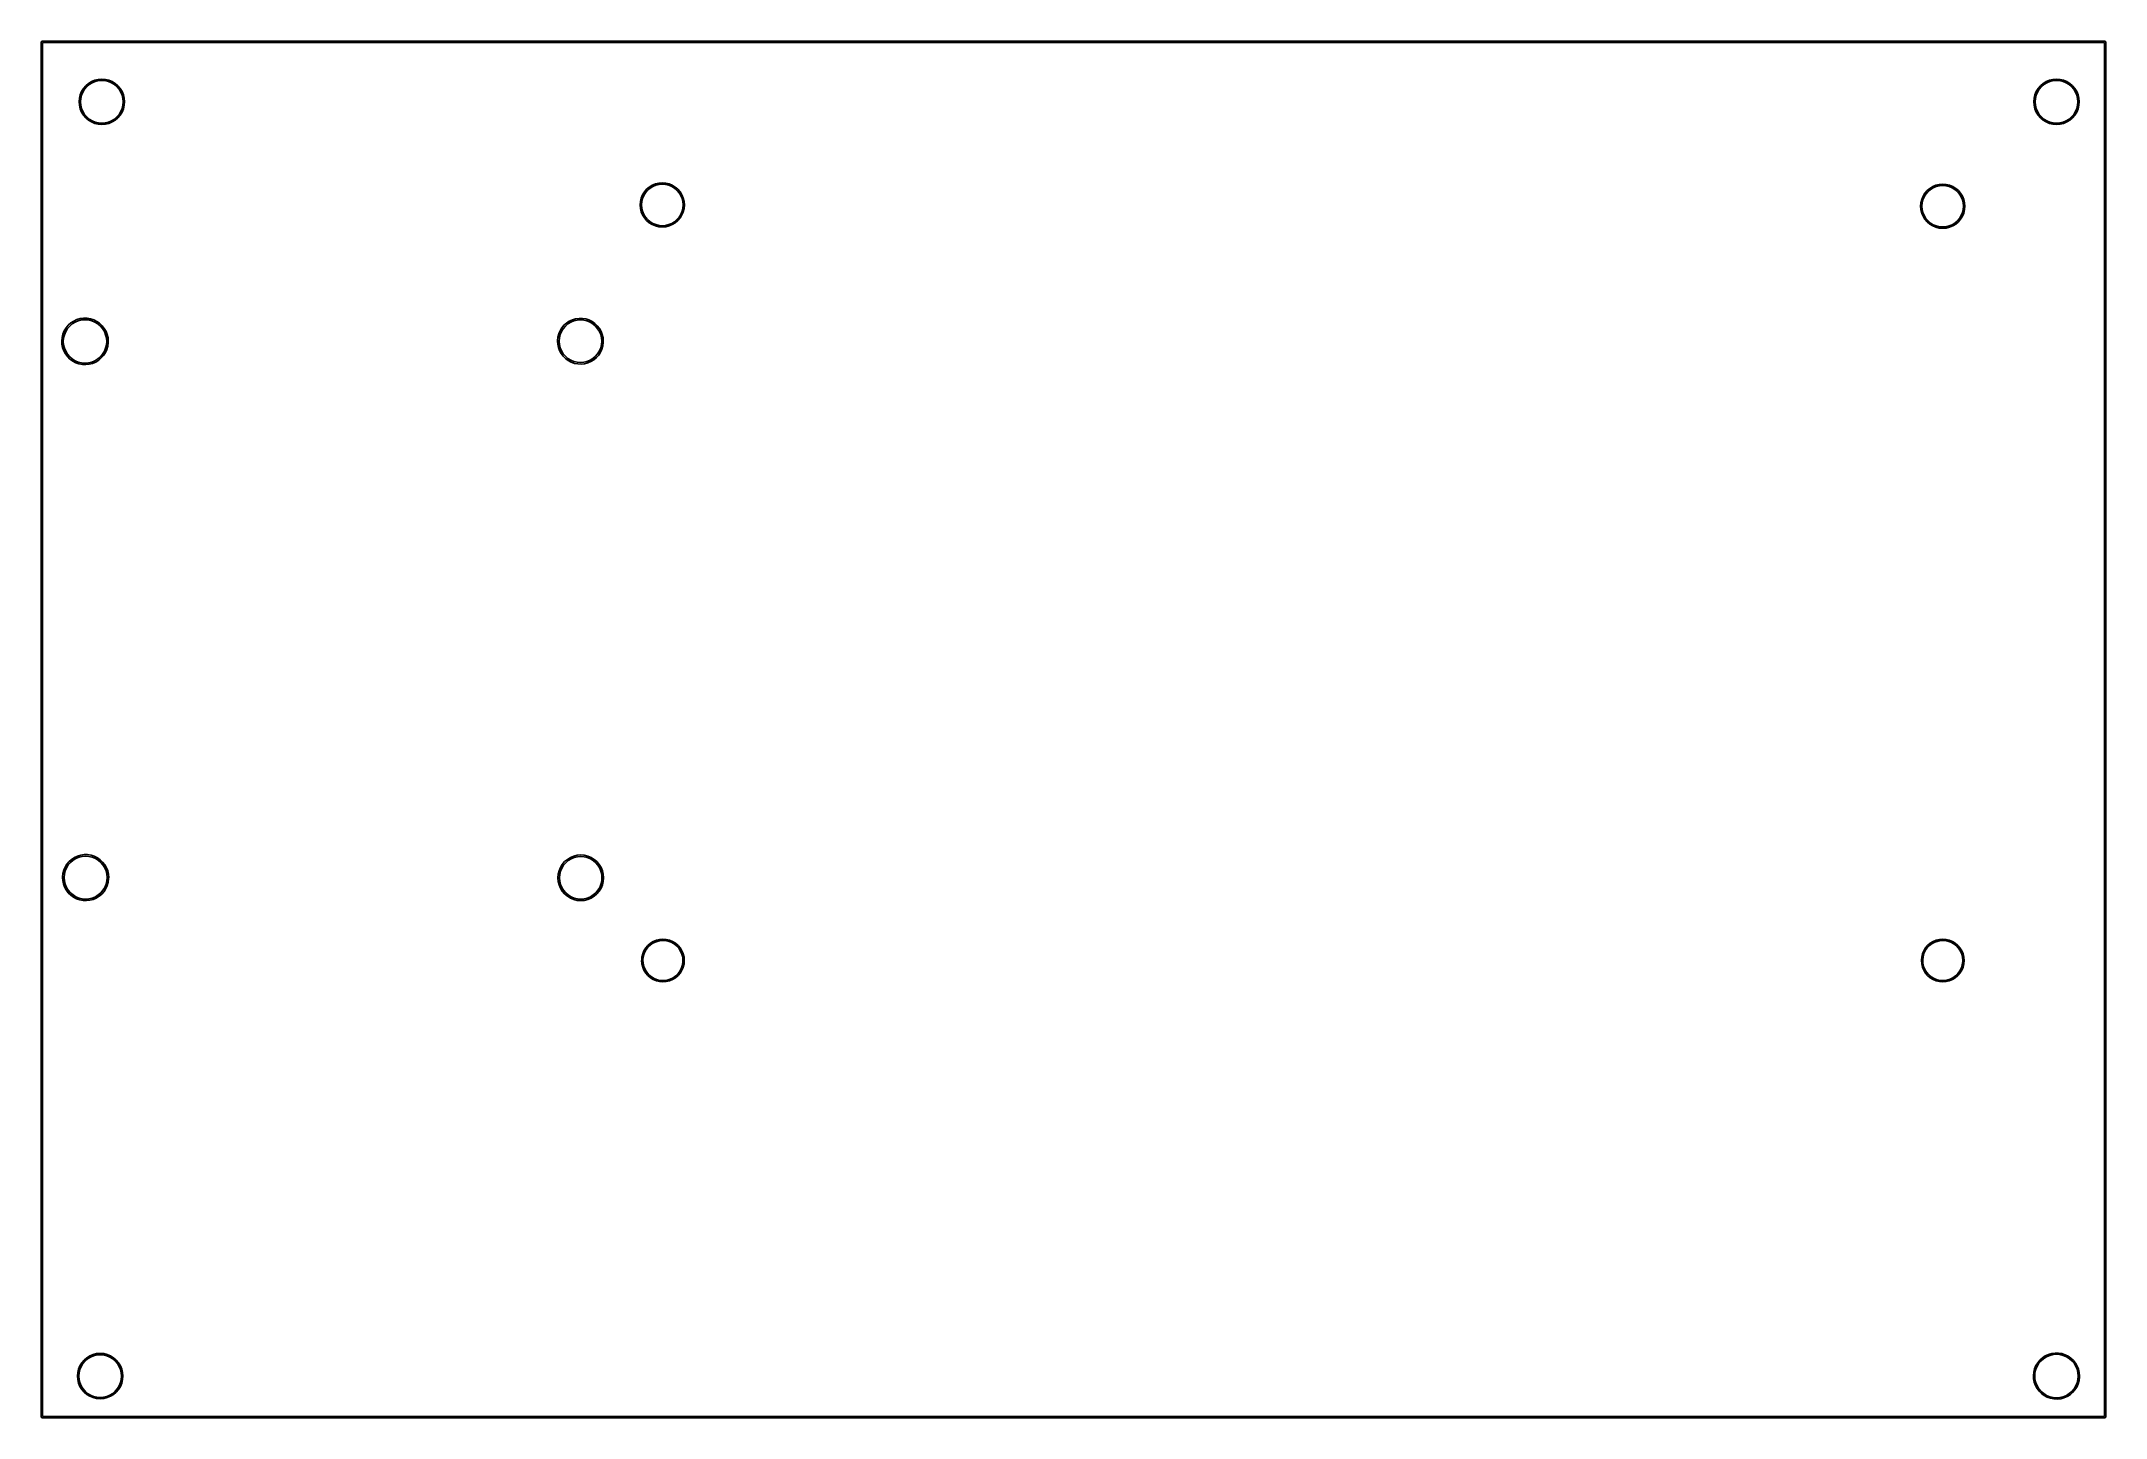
# Model space of a CAD drawing. Extents: x 71 to 221, y -163 to -63.
import ezdxf

# ---------------------------------------------------------------- set-up
doc = ezdxf.new("R2010")
doc.units = 0
doc.layers.add('BLACK', color=7, linetype='CONTINUOUS')

msp = doc.modelspace()

# ---------------------------------------------------------------- linework, layer by layer
at = {"layer": 'BLACK', "linetype": 'CONTINUOUS'}
for p, q in [((70.65, -63), (70.6646, -62.9646)), ((70.65, -163), (70.65, -63)), ((70.6646, -62.9646), (70.7, -62.95)), ((70.7, -62.95), (220.7, -62.95)), ((220.7, -62.95), (220.735, -62.9646)), ((220.735, -62.9646), (220.75, -63)), ((220.75, -63), (220.75, -163)), ((70.75, -63.05), (70.75, -162.95)), ((220.65, -63.05), (70.75, -63.05)), ((220.65, -162.95), (220.65, -63.05)), ((73.8833, -66.1833), (74.0802, -66.0151)), ((74.0802, -66.0151), (74.3009, -65.8798)), ((74.3441, -65.9647), (74.1361, -66.0921)), ((74.3009, -65.8798), (74.5401, -65.7808)), ((74.5695, -65.8713), (74.3441, -65.9647)), ((74.5401, -65.7808), (74.7919, -65.7203)), ((74.8068, -65.8143), (74.5695, -65.8713)), ((74.7919, -65.7203), (75.05, -65.7)), ((75.05, -65.7952), (74.8068, -65.8143)), ((75.05, -65.7), (75.3081, -65.7203)), ((75.2932, -65.8143), (75.05, -65.7952)), ((75.5305, -65.8713), (75.2932, -65.8143)), ((75.3081, -65.7203), (75.5599, -65.7808)), ((75.7559, -65.9647), (75.5305, -65.8713)), ((75.5599, -65.7808), (75.7991, -65.8798)), ((75.9639, -66.0921), (75.7559, -65.9647)), ((75.7991, -65.8798), (76.0198, -66.0151)), ((76.0198, -66.0151), (76.2167, -66.1833)), ((216.003, -66.1833), (216.2, -66.0151)), ((216.2, -66.0151), (216.421, -65.8798)), ((216.464, -65.9647), (216.256, -66.0921)), ((216.421, -65.8798), (216.66, -65.7808)), ((216.69, -65.8713), (216.464, -65.9647)), ((216.66, -65.7808), (216.912, -65.7203)), ((216.927, -65.8143), (216.69, -65.8713)), ((216.912, -65.7203), (217.17, -65.7)), ((217.17, -65.7952), (216.927, -65.8143)), ((217.17, -65.7), (217.428, -65.7203)), ((217.413, -65.8143), (217.17, -65.7952)), ((217.65, -65.8713), (217.413, -65.8143)), ((217.428, -65.7203), (217.68, -65.7808)), ((217.876, -65.9647), (217.65, -65.8713)), ((217.68, -65.7808), (217.919, -65.8798)), ((218.084, -66.0921), (217.876, -65.9647)), ((217.919, -65.8798), (218.14, -66.0151)), ((218.14, -66.0151), (218.337, -66.1833)), ((73.4, -67.35), (73.4203, -67.0919)), ((73.4203, -67.6081), (73.4, -67.35)), ((73.4203, -67.0919), (73.4808, -66.8401)), ((73.4808, -66.8401), (73.5798, -66.6009)), ((73.5143, -67.1068), (73.4952, -67.35)), ((73.4952, -67.35), (73.5143, -67.5932)), ((73.5713, -66.8695), (73.5143, -67.1068)), ((73.6647, -66.6441), (73.5713, -66.8695)), ((73.5798, -66.6009), (73.7151, -66.3802)), ((73.7921, -66.4361), (73.6647, -66.6441)), ((73.7151, -66.3802), (73.8833, -66.1833)), ((73.9506, -66.2506), (73.7921, -66.4361)), ((74.1361, -66.0921), (73.9506, -66.2506)), ((76.1494, -66.2506), (75.9639, -66.0921)), ((76.3079, -66.4361), (76.1494, -66.2506)), ((76.2167, -66.1833), (76.3849, -66.3802)), ((76.4353, -66.6441), (76.3079, -66.4361)), ((76.3849, -66.3802), (76.5202, -66.6009)), ((76.5287, -66.8695), (76.4353, -66.6441)), ((76.5202, -66.6009), (76.6192, -66.8401)), ((76.5857, -67.1068), (76.5287, -66.8695)), ((76.6048, -67.35), (76.5857, -67.1068)), ((76.5857, -67.5932), (76.6048, -67.35)), ((76.6192, -66.8401), (76.6797, -67.0919)), ((76.6797, -67.0919), (76.7, -67.35)), ((76.7, -67.35), (76.6797, -67.6081)), ((215.52, -67.35), (215.54, -67.0919)), ((215.54, -67.6081), (215.52, -67.35)), ((215.54, -67.0919), (215.601, -66.8401)), ((215.601, -66.8401), (215.7, -66.6009)), ((215.634, -67.1068), (215.615, -67.35)), ((215.615, -67.35), (215.634, -67.5932)), ((215.691, -66.8695), (215.634, -67.1068)), ((215.785, -66.6441), (215.691, -66.8695)), ((215.7, -66.6009), (215.835, -66.3802)), ((215.912, -66.4361), (215.785, -66.6441)), ((215.835, -66.3802), (216.003, -66.1833)), ((216.071, -66.2506), (215.912, -66.4361)), ((216.256, -66.0921), (216.071, -66.2506)), ((218.269, -66.2506), (218.084, -66.0921)), ((218.428, -66.4361), (218.269, -66.2506)), ((218.337, -66.1833), (218.505, -66.3802)), ((218.555, -66.6441), (218.428, -66.4361)), ((218.505, -66.3802), (218.64, -66.6009)), ((218.649, -66.8695), (218.555, -66.6441)), ((218.64, -66.6009), (218.739, -66.8401)), ((218.706, -67.1068), (218.649, -66.8695)), ((218.725, -67.35), (218.706, -67.1068)), ((218.706, -67.5932), (218.725, -67.35)), ((218.739, -66.8401), (218.8, -67.0919)), ((218.8, -67.0919), (218.82, -67.35)), ((218.82, -67.35), (218.8, -67.6081)), ((73.4808, -67.8599), (73.4203, -67.6081)), ((73.5798, -68.0991), (73.4808, -67.8599)), ((73.5143, -67.5932), (73.5713, -67.8305)), ((73.5713, -67.8305), (73.6647, -68.0559)), ((73.7151, -68.3198), (73.5798, -68.0991)), ((73.6647, -68.0559), (73.7921, -68.2639)), ((73.8833, -68.5167), (73.7151, -68.3198)), ((73.7921, -68.2639), (73.9506, -68.4494)), ((74.0802, -68.6849), (73.8833, -68.5167)), ((73.9506, -68.4494), (74.1361, -68.6079)), ((74.3009, -68.8202), (74.0802, -68.6849)), ((74.1361, -68.6079), (74.3441, -68.7353)), ((74.5401, -68.9192), (74.3009, -68.8202)), ((74.3441, -68.7353), (74.5695, -68.8287)), ((74.7919, -68.9797), (74.5401, -68.9192)), ((74.5695, -68.8287), (74.8068, -68.8857)), ((75.05, -69), (74.7919, -68.9797)), ((74.8068, -68.8857), (75.05, -68.9048)), ((75.05, -68.9048), (75.2932, -68.8857)), ((75.3081, -68.9797), (75.05, -69)), ((75.2932, -68.8857), (75.5305, -68.8287)), ((75.5599, -68.9192), (75.3081, -68.9797)), ((75.5305, -68.8287), (75.7559, -68.7353)), ((75.7991, -68.8202), (75.5599, -68.9192)), ((75.7559, -68.7353), (75.9639, -68.6079)), ((76.0198, -68.6849), (75.7991, -68.8202)), ((75.9639, -68.6079), (76.1494, -68.4494)), ((76.2167, -68.5167), (76.0198, -68.6849)), ((76.1494, -68.4494), (76.3079, -68.2639)), ((76.3849, -68.3198), (76.2167, -68.5167)), ((76.3079, -68.2639), (76.4353, -68.0559)), ((76.5202, -68.0991), (76.3849, -68.3198)), ((76.4353, -68.0559), (76.5287, -67.8305)), ((76.6192, -67.8599), (76.5202, -68.0991)), ((76.5287, -67.8305), (76.5857, -67.5932)), ((76.6797, -67.6081), (76.6192, -67.8599)), ((215.601, -67.8599), (215.54, -67.6081)), ((215.7, -68.0991), (215.601, -67.8599)), ((215.634, -67.5932), (215.691, -67.8305)), ((215.691, -67.8305), (215.785, -68.0559)), ((215.835, -68.3198), (215.7, -68.0991)), ((215.785, -68.0559), (215.912, -68.2639)), ((216.003, -68.5167), (215.835, -68.3198)), ((215.912, -68.2639), (216.071, -68.4494)), ((216.2, -68.6849), (216.003, -68.5167)), ((216.071, -68.4494), (216.256, -68.6079)), ((216.421, -68.8202), (216.2, -68.6849)), ((216.256, -68.6079), (216.464, -68.7353)), ((216.66, -68.9192), (216.421, -68.8202)), ((216.464, -68.7353), (216.69, -68.8287)), ((216.912, -68.9797), (216.66, -68.9192)), ((216.69, -68.8287), (216.927, -68.8857)), ((217.17, -69), (216.912, -68.9797)), ((216.927, -68.8857), (217.17, -68.9048)), ((217.17, -68.9048), (217.413, -68.8857)), ((217.428, -68.9797), (217.17, -69)), ((217.413, -68.8857), (217.65, -68.8287)), ((217.68, -68.9192), (217.428, -68.9797)), ((217.65, -68.8287), (217.876, -68.7353)), ((217.919, -68.8202), (217.68, -68.9192)), ((217.876, -68.7353), (218.084, -68.6079)), ((218.14, -68.6849), (217.919, -68.8202)), ((218.084, -68.6079), (218.269, -68.4494)), ((218.337, -68.5167), (218.14, -68.6849)), ((218.269, -68.4494), (218.428, -68.2639)), ((218.505, -68.3198), (218.337, -68.5167)), ((218.428, -68.2639), (218.555, -68.0559)), ((218.64, -68.0991), (218.505, -68.3198)), ((218.555, -68.0559), (218.649, -67.8305)), ((218.739, -67.8599), (218.64, -68.0991)), ((218.649, -67.8305), (218.706, -67.5932)), ((218.8, -67.6081), (218.739, -67.8599)), ((114.856, -73.551), (115.071, -73.4194)), ((115.114, -73.5043), (114.912, -73.6281)), ((115.071, -73.4194), (115.304, -73.3229)), ((115.333, -73.4136), (115.114, -73.5043)), ((115.304, -73.3229), (115.549, -73.2641)), ((115.564, -73.3583), (115.333, -73.4136)), ((115.549, -73.2641), (115.8, -73.2444)), ((115.8, -73.3397), (115.564, -73.3583)), ((115.8, -73.2444), (116.051, -73.2641)), ((116.036, -73.3583), (115.8, -73.3397)), ((116.267, -73.4136), (116.036, -73.3583)), ((116.051, -73.2641), (116.296, -73.3229)), ((116.486, -73.5043), (116.267, -73.4136)), ((116.296, -73.3229), (116.529, -73.4194)), ((116.688, -73.6281), (116.486, -73.5043)), ((116.529, -73.4194), (116.744, -73.551)), ((207.956, -73.6454), (208.171, -73.5137)), ((208.171, -73.5137), (208.404, -73.4173)), ((208.433, -73.508), (208.214, -73.5987)), ((208.404, -73.4173), (208.649, -73.3585)), ((208.664, -73.4527), (208.433, -73.508)), ((208.649, -73.3585), (208.9, -73.3387)), ((208.9, -73.4341), (208.664, -73.4527)), ((208.9, -73.3387), (209.151, -73.3585)), ((209.136, -73.4527), (208.9, -73.4341)), ((209.367, -73.508), (209.136, -73.4527)), ((209.151, -73.3585), (209.396, -73.4173)), ((209.586, -73.5987), (209.367, -73.508)), ((209.396, -73.4173), (209.629, -73.5137)), ((209.629, -73.5137), (209.844, -73.6454)), ((114.194, -74.85), (114.214, -74.5988)), ((114.214, -75.1012), (114.194, -74.85)), ((114.214, -74.5988), (114.273, -74.3538)), ((114.273, -74.3538), (114.369, -74.1211)), ((114.308, -74.6137), (114.29, -74.85)), ((114.29, -74.85), (114.308, -75.0863)), ((114.364, -74.3833), (114.308, -74.6137)), ((114.454, -74.1643), (114.364, -74.3833)), ((114.369, -74.1211), (114.501, -73.9062)), ((114.578, -73.9623), (114.454, -74.1643)), ((114.501, -73.9062), (114.665, -73.7146)), ((114.732, -73.7821), (114.578, -73.9623)), ((114.665, -73.7146), (114.856, -73.551)), ((114.912, -73.6281), (114.732, -73.7821)), ((116.868, -73.7821), (116.688, -73.6281)), ((116.744, -73.551), (116.935, -73.7146)), ((117.022, -73.9623), (116.868, -73.7821)), ((116.935, -73.7146), (117.099, -73.9062)), ((117.146, -74.1643), (117.022, -73.9623)), ((117.099, -73.9062), (117.231, -74.1211)), ((117.236, -74.3833), (117.146, -74.1643)), ((117.231, -74.1211), (117.327, -74.3538)), ((117.292, -74.6137), (117.236, -74.3833)), ((117.31, -74.85), (117.292, -74.6137)), ((117.292, -75.0863), (117.31, -74.85)), ((117.327, -74.3538), (117.386, -74.5988)), ((117.386, -74.5988), (117.406, -74.85)), ((117.406, -74.85), (117.386, -75.1012)), ((207.294, -74.9444), (207.314, -74.6932)), ((207.314, -75.1955), (207.294, -74.9444)), ((207.314, -74.6932), (207.373, -74.4482)), ((207.373, -74.4482), (207.469, -74.2154)), ((207.408, -74.7081), (207.39, -74.9444)), ((207.39, -74.9444), (207.408, -75.1806)), ((207.464, -74.4777), (207.408, -74.7081)), ((207.554, -74.2587), (207.464, -74.4777)), ((207.469, -74.2154), (207.601, -74.0006)), ((207.678, -74.0566), (207.554, -74.2587)), ((207.601, -74.0006), (207.765, -73.809)), ((207.832, -73.8764), (207.678, -74.0566)), ((207.765, -73.809), (207.956, -73.6454)), ((208.012, -73.7225), (207.832, -73.8764)), ((208.214, -73.5987), (208.012, -73.7225)), ((209.788, -73.7225), (209.586, -73.5987)), ((209.968, -73.8764), (209.788, -73.7225)), ((209.844, -73.6454), (210.035, -73.809)), ((210.122, -74.0566), (209.968, -73.8764)), ((210.035, -73.809), (210.199, -74.0006)), ((210.246, -74.2587), (210.122, -74.0566)), ((210.199, -74.0006), (210.331, -74.2154)), ((210.336, -74.4777), (210.246, -74.2587)), ((210.331, -74.2154), (210.427, -74.4482)), ((210.392, -74.7081), (210.336, -74.4777)), ((210.41, -74.9444), (210.392, -74.7081)), ((210.392, -75.1806), (210.41, -74.9444)), ((210.427, -74.4482), (210.486, -74.6932)), ((210.486, -74.6932), (210.506, -74.9444)), ((210.506, -74.9444), (210.486, -75.1955)), ((114.273, -75.3462), (114.214, -75.1012)), ((114.369, -75.5789), (114.273, -75.3462)), ((114.308, -75.0863), (114.364, -75.3167)), ((114.364, -75.3167), (114.454, -75.5357)), ((114.501, -75.7938), (114.369, -75.5789)), ((114.454, -75.5357), (114.578, -75.7377)), ((114.665, -75.9854), (114.501, -75.7938)), ((114.578, -75.7377), (114.732, -75.9179)), ((114.856, -76.149), (114.665, -75.9854)), ((114.732, -75.9179), (114.912, -76.0719)), ((115.071, -76.2806), (114.856, -76.149)), ((114.912, -76.0719), (115.114, -76.1957)), ((115.304, -76.377), (115.071, -76.2806)), ((115.114, -76.1957), (115.333, -76.2864)), ((115.549, -76.4359), (115.304, -76.377)), ((115.333, -76.2864), (115.564, -76.3417)), ((115.8, -76.4556), (115.549, -76.4359)), ((115.564, -76.3417), (115.8, -76.3603)), ((115.8, -76.3603), (116.036, -76.3417)), ((116.051, -76.4359), (115.8, -76.4556)), ((116.036, -76.3417), (116.267, -76.2864)), ((116.296, -76.377), (116.051, -76.4359)), ((116.267, -76.2864), (116.486, -76.1957)), ((116.529, -76.2806), (116.296, -76.377)), ((116.486, -76.1957), (116.688, -76.0719)), ((116.744, -76.149), (116.529, -76.2806)), ((116.688, -76.0719), (116.868, -75.9179)), ((116.935, -75.9854), (116.744, -76.149)), ((116.868, -75.9179), (117.022, -75.7377)), ((117.099, -75.7938), (116.935, -75.9854)), ((117.022, -75.7377), (117.146, -75.5357)), ((117.231, -75.5789), (117.099, -75.7938)), ((117.146, -75.5357), (117.236, -75.3167)), ((117.327, -75.3462), (117.231, -75.5789)), ((117.236, -75.3167), (117.292, -75.0863)), ((117.386, -75.1012), (117.327, -75.3462)), ((207.373, -75.4405), (207.314, -75.1955)), ((207.469, -75.6733), (207.373, -75.4405)), ((207.408, -75.1806), (207.464, -75.4111)), ((207.464, -75.4111), (207.554, -75.63)), ((207.601, -75.8881), (207.469, -75.6733)), ((207.554, -75.63), (207.678, -75.8321)), ((207.765, -76.0797), (207.601, -75.8881)), ((207.678, -75.8321), (207.832, -76.0123)), ((207.956, -76.2434), (207.765, -76.0797)), ((207.832, -76.0123), (208.012, -76.1662)), ((208.171, -76.375), (207.956, -76.2434)), ((208.012, -76.1662), (208.214, -76.29)), ((208.404, -76.4714), (208.171, -76.375)), ((208.214, -76.29), (208.433, -76.3807)), ((208.649, -76.5302), (208.404, -76.4714)), ((208.433, -76.3807), (208.664, -76.4361)), ((208.9, -76.55), (208.649, -76.5302)), ((208.664, -76.4361), (208.9, -76.4547)), ((208.9, -76.4547), (209.136, -76.4361)), ((209.151, -76.5302), (208.9, -76.55)), ((209.136, -76.4361), (209.367, -76.3807)), ((209.396, -76.4714), (209.151, -76.5302)), ((209.367, -76.3807), (209.586, -76.29)), ((209.629, -76.375), (209.396, -76.4714)), ((209.586, -76.29), (209.788, -76.1662)), ((209.844, -76.2434), (209.629, -76.375)), ((209.788, -76.1662), (209.968, -76.0123)), ((210.035, -76.0797), (209.844, -76.2434)), ((209.968, -76.0123), (210.122, -75.8321)), ((210.199, -75.8881), (210.035, -76.0797)), ((210.122, -75.8321), (210.246, -75.63)), ((210.331, -75.6733), (210.199, -75.8881)), ((210.246, -75.63), (210.336, -75.4111)), ((210.427, -75.4405), (210.331, -75.6733)), ((210.336, -75.4111), (210.392, -75.1806)), ((210.486, -75.1955), (210.427, -75.4405)), ((72.2251, -84.2383), (72.3221, -84.007)), ((72.3221, -84.007), (72.4522, -83.7926)), ((72.554, -83.8483), (72.4247, -84.0593)), ((72.4522, -83.7926), (72.6126, -83.5998)), ((72.7147, -83.6602), (72.554, -83.8483)), ((72.6126, -83.5998), (72.7997, -83.4328)), ((72.9028, -83.4995), (72.7147, -83.6602)), ((72.7997, -83.4328), (73.0094, -83.2953)), ((73.1138, -83.3702), (72.9028, -83.4995)), ((73.0094, -83.2953), (73.2371, -83.1904)), ((73.3424, -83.2755), (73.1138, -83.3702)), ((73.2371, -83.1904), (73.4779, -83.1202)), ((73.583, -83.2178), (73.3424, -83.2755)), ((73.4779, -83.1202), (73.7264, -83.0864)), ((73.8296, -83.1984), (73.583, -83.2178)), ((73.7264, -83.0864), (73.9771, -83.0897)), ((74.0763, -83.2178), (73.8296, -83.1984)), ((73.9771, -83.0897), (74.2246, -83.13)), ((74.3169, -83.2755), (74.0763, -83.2178)), ((74.2246, -83.13), (74.4635, -83.2064)), ((74.5455, -83.3702), (74.3169, -83.2755)), ((74.4635, -83.2064), (74.6884, -83.3173)), ((74.7565, -83.4995), (74.5455, -83.3702)), ((74.6884, -83.3173), (74.8944, -83.4603)), ((74.9446, -83.6602), (74.7565, -83.4995)), ((74.8944, -83.4603), (75.0771, -83.6321)), ((75.1053, -83.8483), (74.9446, -83.6602)), ((75.0771, -83.6321), (75.2323, -83.829)), ((75.2346, -84.0593), (75.1053, -83.8483)), ((75.2323, -83.829), (75.3568, -84.0468)), ((75.3568, -84.0468), (75.4477, -84.2805)), ((108.269, -84.2349), (108.365, -84.0073)), ((108.365, -84.0073), (108.493, -83.7964)), ((108.595, -83.8523), (108.467, -84.0596)), ((108.493, -83.7964), (108.651, -83.6066)), ((108.753, -83.6674), (108.595, -83.8523)), ((108.651, -83.6066), (108.835, -83.4423)), ((108.937, -83.5094), (108.753, -83.6674)), ((108.835, -83.4423), (109.041, -83.307)), ((109.145, -83.3823), (108.937, -83.5094)), ((109.041, -83.307), (109.265, -83.2036)), ((109.37, -83.2893), (109.145, -83.3823)), ((109.265, -83.2036), (109.502, -83.1346)), ((109.606, -83.2325), (109.37, -83.2893)), ((109.502, -83.1346), (109.747, -83.1013)), ((109.848, -83.2134), (109.606, -83.2325)), ((109.747, -83.1013), (109.994, -83.1045)), ((110.091, -83.2325), (109.848, -83.2134)), ((109.994, -83.1045), (110.237, -83.1442)), ((110.327, -83.2893), (110.091, -83.2325)), ((110.237, -83.1442), (110.472, -83.2194)), ((110.552, -83.3823), (110.327, -83.2893)), ((110.472, -83.2194), (110.694, -83.3286)), ((110.759, -83.5094), (110.552, -83.3823)), ((110.694, -83.3286), (110.896, -83.4693)), ((110.944, -83.6674), (110.759, -83.5094)), ((110.896, -83.4693), (111.076, -83.6384)), ((111.102, -83.8523), (110.944, -83.6674)), ((111.076, -83.6384), (111.229, -83.8322)), ((111.229, -84.0596), (111.102, -83.8523)), ((111.229, -83.8322), (111.351, -84.0464)), ((111.351, -84.0464), (111.441, -84.2764)), ((72.1383, -84.7309), (72.1634, -84.4814)), ((72.1404, -84.7752), (72.1383, -84.7309)), ((72.1503, -84.9813), (72.1404, -84.7752)), ((72.1992, -85.2273), (72.1503, -84.9813)), ((72.1634, -84.4814), (72.2251, -84.2383)), ((72.284, -85.4633), (72.1992, -85.2273)), ((72.2723, -84.5285), (72.2528, -84.7752)), ((72.2528, -84.7752), (72.2723, -85.0218)), ((72.33, -84.2879), (72.2723, -84.5285)), ((72.2723, -85.0218), (72.33, -85.2624)), ((72.4027, -85.6842), (72.284, -85.4633)), ((72.4247, -84.0593), (72.33, -84.2879)), ((72.33, -85.2624), (72.4247, -85.491)), ((72.4247, -85.491), (72.554, -85.702)), ((75.1053, -85.702), (75.2346, -85.491)), ((75.3293, -84.2879), (75.2346, -84.0593)), ((75.2346, -85.491), (75.3293, -85.2624)), ((75.4195, -85.3538), (75.3166, -85.5825)), ((75.387, -84.5285), (75.3293, -84.2879)), ((75.3293, -85.2624), (75.387, -85.0218)), ((75.4064, -84.7752), (75.387, -84.5285)), ((75.387, -85.0218), (75.4064, -84.7752)), ((75.4876, -85.1125), (75.4195, -85.3538)), ((75.4477, -84.2805), (75.503, -84.5251)), ((75.5193, -84.8637), (75.4876, -85.1125)), ((75.503, -84.5251), (75.5216, -84.7752)), ((75.5216, -84.7752), (75.5193, -84.8637)), ((108.184, -84.7197), (108.209, -84.4741)), ((108.186, -84.7633), (108.184, -84.7197)), ((108.196, -84.9662), (108.186, -84.7633)), ((108.244, -85.2083), (108.196, -84.9662)), ((108.209, -84.4741), (108.269, -84.2349)), ((108.327, -85.4405), (108.244, -85.2083)), ((108.318, -84.5208), (108.299, -84.7633)), ((108.299, -84.7633), (108.318, -85.0057)), ((108.374, -84.2843), (108.318, -84.5208)), ((108.318, -85.0057), (108.374, -85.2422)), ((108.444, -85.6579), (108.327, -85.4405)), ((108.467, -84.0596), (108.374, -84.2843)), ((108.374, -85.2422), (108.467, -85.4669)), ((108.467, -85.4669), (108.595, -85.6743)), ((111.102, -85.6743), (111.229, -85.4669)), ((111.322, -84.2843), (111.229, -84.0596)), ((111.229, -85.4669), (111.322, -85.2422)), ((111.413, -85.3328), (111.312, -85.5578)), ((111.379, -84.5208), (111.322, -84.2843)), ((111.322, -85.2422), (111.379, -85.0057)), ((111.398, -84.7633), (111.379, -84.5208)), ((111.379, -85.0057), (111.398, -84.7633)), ((111.48, -85.0952), (111.413, -85.3328)), ((111.441, -84.2764), (111.495, -84.5172)), ((111.511, -84.8504), (111.48, -85.0952)), ((111.495, -84.5172), (111.514, -84.7633)), ((111.514, -84.7633), (111.511, -84.8504)), ((72.5527, -85.8852), (72.4027, -85.6842)), ((72.7308, -86.0617), (72.5527, -85.8852)), ((72.554, -85.702), (72.7147, -85.8901)), ((72.7147, -85.8901), (72.9028, -86.0508)), ((72.9331, -86.21), (72.7308, -86.0617)), ((72.9028, -86.0508), (73.1138, -86.1801)), ((73.155, -86.3268), (72.9331, -86.21)), ((73.1138, -86.1801), (73.3424, -86.2748)), ((73.3917, -86.4094), (73.155, -86.3268)), ((73.3424, -86.2748), (73.583, -86.3325)), ((73.6381, -86.4562), (73.3917, -86.4094)), ((73.583, -86.3325), (73.8296, -86.352)), ((73.8887, -86.4661), (73.6381, -86.4562)), ((73.8296, -86.352), (74.0763, -86.3325)), ((74.138, -86.4388), (73.8887, -86.4661)), ((74.0763, -86.3325), (74.3169, -86.2748)), ((74.3805, -86.3749), (74.138, -86.4388)), ((74.3169, -86.2748), (74.5455, -86.1801)), ((74.6109, -86.2759), (74.3805, -86.3749)), ((74.5455, -86.1801), (74.7565, -86.0508)), ((74.8241, -86.144), (74.6109, -86.2759)), ((74.7565, -86.0508), (74.9446, -85.8901)), ((75.0155, -85.9819), (74.8241, -86.144)), ((74.9446, -85.8901), (75.1053, -85.702)), ((75.1809, -85.7934), (75.0155, -85.9819)), ((75.3166, -85.5825), (75.1809, -85.7934)), ((108.592, -85.8557), (108.444, -85.6579)), ((108.767, -86.0294), (108.592, -85.8557)), ((108.595, -85.6743), (108.753, -85.8592)), ((108.753, -85.8592), (108.937, -86.0172)), ((108.966, -86.1754), (108.767, -86.0294)), ((108.937, -86.0172), (109.145, -86.1442)), ((109.184, -86.2903), (108.966, -86.1754)), ((109.145, -86.1442), (109.37, -86.2373)), ((109.417, -86.3716), (109.184, -86.2903)), ((109.37, -86.2373), (109.606, -86.2941)), ((109.66, -86.4177), (109.417, -86.3716)), ((109.606, -86.2941), (109.848, -86.3131)), ((109.907, -86.4274), (109.66, -86.4177)), ((109.848, -86.3131), (110.091, -86.2941)), ((110.152, -86.4005), (109.907, -86.4274)), ((110.091, -86.2941), (110.327, -86.2373)), ((110.391, -86.3377), (110.152, -86.4005)), ((110.327, -86.2373), (110.552, -86.1442)), ((110.617, -86.2402), (110.391, -86.3377)), ((110.552, -86.1442), (110.759, -86.0172)), ((110.827, -86.1104), (110.617, -86.2402)), ((110.759, -86.0172), (110.944, -85.8592)), ((111.016, -85.9509), (110.827, -86.1104)), ((110.944, -85.8592), (111.102, -85.6743)), ((111.178, -85.7654), (111.016, -85.9509)), ((111.312, -85.5578), (111.178, -85.7654)), ((72.2857, -123.24), (72.3817, -123.011)), ((72.3817, -123.011), (72.5106, -122.799)), ((72.4844, -123.063), (72.3907, -123.289)), ((72.6123, -122.854), (72.4844, -123.063)), ((72.5106, -122.799), (72.6694, -122.608)), ((72.7713, -122.668), (72.6123, -122.854)), ((72.6694, -122.608), (72.8546, -122.442)), ((72.9575, -122.509), (72.7713, -122.668)), ((72.8546, -122.442), (73.0623, -122.306)), ((73.1663, -122.381), (72.9575, -122.509)), ((73.0623, -122.306), (73.2878, -122.202)), ((73.3925, -122.288), (73.1663, -122.381)), ((73.2878, -122.202), (73.5263, -122.133)), ((73.6305, -122.23), (73.3925, -122.288)), ((73.5263, -122.133), (73.7723, -122.099)), ((73.8746, -122.211), (73.6305, -122.23)), ((73.7723, -122.099), (74.0206, -122.102)), ((74.1187, -122.23), (73.8746, -122.211)), ((74.0206, -122.102), (74.2658, -122.142)), ((74.3568, -122.288), (74.1187, -122.23)), ((74.2658, -122.142), (74.5023, -122.218)), ((74.583, -122.381), (74.3568, -122.288)), ((74.5023, -122.218), (74.725, -122.328)), ((74.7917, -122.509), (74.583, -122.381)), ((74.725, -122.328), (74.929, -122.469)), ((74.9779, -122.668), (74.7917, -122.509)), ((74.929, -122.469), (75.1099, -122.64)), ((75.1369, -122.854), (74.9779, -122.668)), ((75.1099, -122.64), (75.2637, -122.835)), ((75.2649, -123.063), (75.1369, -122.854)), ((75.2637, -122.835), (75.3869, -123.05)), ((75.3586, -123.289), (75.2649, -123.063)), ((75.3869, -123.05), (75.4769, -123.282)), ((108.295, -123.272), (108.395, -123.031)), ((108.395, -123.031), (108.531, -122.809)), ((108.624, -122.877), (108.498, -123.084)), ((108.531, -122.809), (108.7, -122.611)), ((108.782, -122.693), (108.624, -122.877)), ((108.7, -122.611), (108.898, -122.442)), ((108.966, -122.535), (108.782, -122.693)), ((108.898, -122.442), (109.12, -122.306)), ((109.173, -122.409), (108.966, -122.535)), ((109.12, -122.306), (109.361, -122.206)), ((109.397, -122.316), (109.173, -122.409)), ((109.361, -122.206), (109.614, -122.146)), ((109.632, -122.26), (109.397, -122.316)), ((109.614, -122.146), (109.874, -122.125)), ((109.874, -122.24), (109.632, -122.26)), ((109.874, -122.125), (110.133, -122.146)), ((110.115, -122.26), (109.874, -122.24)), ((110.351, -122.316), (110.115, -122.26)), ((110.133, -122.146), (110.387, -122.206)), ((110.575, -122.409), (110.351, -122.316)), ((110.387, -122.206), (110.627, -122.306)), ((110.782, -122.535), (110.575, -122.409)), ((110.627, -122.306), (110.849, -122.442)), ((110.966, -122.693), (110.782, -122.535)), ((110.849, -122.442), (111.047, -122.611)), ((111.123, -122.877), (110.966, -122.693)), ((111.047, -122.611), (111.217, -122.809)), ((111.25, -123.084), (111.123, -122.877)), ((111.217, -122.809), (111.353, -123.031)), ((111.353, -123.031), (111.452, -123.272)), ((72.1997, -123.728), (72.2246, -123.481)), ((72.2018, -123.772), (72.1997, -123.728)), ((72.2116, -123.976), (72.2018, -123.772)), ((72.2601, -124.219), (72.2116, -123.976)), ((72.2246, -123.481), (72.2857, -123.24)), ((72.344, -124.453), (72.2601, -124.219)), ((72.3335, -123.528), (72.3143, -123.772)), ((72.3143, -123.772), (72.3335, -124.016)), ((72.3907, -123.289), (72.3335, -123.528)), ((72.3335, -124.016), (72.3907, -124.254)), ((72.4615, -124.672), (72.344, -124.453)), ((72.3907, -124.254), (72.4844, -124.48)), ((72.4844, -124.48), (72.6123, -124.689)), ((75.1369, -124.689), (75.2649, -124.48)), ((75.3471, -124.571), (75.2127, -124.78)), ((75.2649, -124.48), (75.3586, -124.254)), ((75.4491, -124.345), (75.3471, -124.571)), ((75.4157, -123.528), (75.3586, -123.289)), ((75.3586, -124.254), (75.4157, -124.016)), ((75.4349, -123.772), (75.4157, -123.528)), ((75.4157, -124.016), (75.4349, -123.772)), ((75.5165, -124.106), (75.4491, -124.345)), ((75.4769, -123.282), (75.5317, -123.524)), ((75.5478, -123.859), (75.5165, -124.106)), ((75.5317, -123.524), (75.5501, -123.772)), ((75.5501, -123.772), (75.5478, -123.859)), ((108.214, -123.785), (108.235, -123.525)), ((108.235, -124.045), (108.214, -123.785)), ((108.235, -123.525), (108.295, -123.272)), ((108.295, -124.298), (108.235, -124.045)), ((108.395, -124.538), (108.295, -124.298)), ((108.348, -123.543), (108.329, -123.785)), ((108.329, -123.785), (108.348, -124.027)), ((108.405, -123.308), (108.348, -123.543)), ((108.348, -124.027), (108.405, -124.262)), ((108.531, -124.76), (108.395, -124.538)), ((108.498, -123.084), (108.405, -123.308)), ((108.405, -124.262), (108.498, -124.486)), ((108.498, -124.486), (108.624, -124.693)), ((111.123, -124.693), (111.25, -124.486)), ((111.353, -124.538), (111.217, -124.76)), ((111.343, -123.308), (111.25, -123.084)), ((111.25, -124.486), (111.343, -124.262)), ((111.399, -123.543), (111.343, -123.308)), ((111.343, -124.262), (111.399, -124.027)), ((111.452, -124.298), (111.353, -124.538)), ((111.418, -123.785), (111.399, -123.543)), ((111.399, -124.027), (111.418, -123.785)), ((111.452, -123.272), (111.513, -123.525)), ((111.513, -124.045), (111.452, -124.298)), ((111.513, -123.525), (111.534, -123.785)), ((111.534, -123.785), (111.513, -124.045)), ((72.6101, -124.871), (72.4615, -124.672)), ((72.7865, -125.046), (72.6101, -124.871)), ((72.6123, -124.689), (72.7713, -124.875)), ((72.7713, -124.875), (72.9575, -125.034)), ((72.9867, -125.192), (72.7865, -125.046)), ((72.9575, -125.034), (73.1663, -125.162)), ((73.2065, -125.308), (72.9867, -125.192)), ((73.1663, -125.162), (73.3925, -125.256)), ((73.441, -125.39), (73.2065, -125.308)), ((73.3925, -125.256), (73.6305, -125.313)), ((73.6849, -125.436), (73.441, -125.39)), ((73.6305, -125.313), (73.8746, -125.332)), ((73.9331, -125.446), (73.6849, -125.436)), ((73.8746, -125.332), (74.1187, -125.313)), ((74.18, -125.419), (73.9331, -125.446)), ((74.1187, -125.313), (74.3568, -125.256)), ((74.4201, -125.356), (74.18, -125.419)), ((74.3568, -125.256), (74.583, -125.162)), ((74.6483, -125.258), (74.4201, -125.356)), ((74.583, -125.162), (74.7917, -125.034)), ((74.8594, -125.127), (74.6483, -125.258)), ((74.7917, -125.034), (74.9779, -124.875)), ((75.049, -124.967), (74.8594, -125.127)), ((74.9779, -124.875), (75.1369, -124.689)), ((75.2127, -124.78), (75.049, -124.967)), ((108.7, -124.959), (108.531, -124.76)), ((108.624, -124.693), (108.782, -124.877)), ((108.898, -125.128), (108.7, -124.959)), ((108.782, -124.877), (108.966, -125.034)), ((109.12, -125.264), (108.898, -125.128)), ((108.966, -125.034), (109.173, -125.161)), ((109.361, -125.363), (109.12, -125.264)), ((109.173, -125.161), (109.397, -125.254)), ((109.614, -125.424), (109.361, -125.363)), ((109.397, -125.254), (109.632, -125.31)), ((109.874, -125.445), (109.614, -125.424)), ((109.632, -125.31), (109.874, -125.329)), ((109.874, -125.329), (110.115, -125.31)), ((110.133, -125.424), (109.874, -125.445)), ((110.115, -125.31), (110.351, -125.254)), ((110.387, -125.363), (110.133, -125.424)), ((110.351, -125.254), (110.575, -125.161)), ((110.627, -125.264), (110.387, -125.363)), ((110.575, -125.161), (110.782, -125.034)), ((110.849, -125.128), (110.627, -125.264)), ((110.782, -125.034), (110.966, -124.877)), ((111.047, -124.959), (110.849, -125.128)), ((110.966, -124.877), (111.123, -124.693)), ((111.217, -124.76), (111.047, -124.959)), ((114.469, -129.096), (114.596, -128.889)), ((114.585, -129.081), (114.485, -129.298)), ((114.719, -128.884), (114.585, -129.081)), ((114.596, -128.889), (114.754, -128.704)), ((114.884, -128.712), (114.719, -128.884)), ((114.754, -128.704), (114.939, -128.546)), ((115.075, -128.569), (114.884, -128.712)), ((114.939, -128.546), (115.146, -128.419)), ((115.286, -128.459), (115.075, -128.569)), ((115.146, -128.419), (115.371, -128.326)), ((115.513, -128.385), (115.286, -128.459)), ((115.371, -128.326), (115.608, -128.269)), ((115.749, -128.349), (115.513, -128.385)), ((115.608, -128.269), (115.85, -128.25)), ((115.987, -128.351), (115.749, -128.349)), ((115.85, -128.25), (116.092, -128.269)), ((116.222, -128.393), (115.987, -128.351)), ((116.092, -128.269), (116.329, -128.326)), ((116.446, -128.473), (116.222, -128.393)), ((116.329, -128.326), (116.554, -128.419)), ((116.655, -128.588), (116.446, -128.473)), ((116.554, -128.419), (116.761, -128.546)), ((116.842, -128.736), (116.655, -128.588)), ((116.761, -128.546), (116.946, -128.704)), ((117.003, -128.912), (116.842, -128.736)), ((116.946, -128.704), (117.104, -128.889)), ((117.132, -129.112), (117.003, -128.912)), ((117.104, -128.889), (117.231, -129.096)), ((207.519, -129.096), (207.646, -128.889)), ((207.635, -129.081), (207.535, -129.298)), ((207.769, -128.884), (207.635, -129.081)), ((207.646, -128.889), (207.804, -128.704)), ((207.934, -128.712), (207.769, -128.884)), ((207.804, -128.704), (207.989, -128.546)), ((208.125, -128.569), (207.934, -128.712)), ((207.989, -128.546), (208.196, -128.419)), ((208.336, -128.459), (208.125, -128.569)), ((208.196, -128.419), (208.421, -128.326)), ((208.563, -128.385), (208.336, -128.459)), ((208.421, -128.326), (208.658, -128.269)), ((208.799, -128.349), (208.563, -128.385)), ((208.658, -128.269), (208.9, -128.25)), ((209.037, -128.351), (208.799, -128.349)), ((208.9, -128.25), (209.142, -128.269)), ((209.272, -128.393), (209.037, -128.351)), ((209.142, -128.269), (209.379, -128.326)), ((209.496, -128.473), (209.272, -128.393)), ((209.379, -128.326), (209.604, -128.419)), ((209.705, -128.588), (209.496, -128.473)), ((209.604, -128.419), (209.811, -128.546)), ((209.892, -128.736), (209.705, -128.588)), ((209.811, -128.546), (209.996, -128.704)), ((210.053, -128.912), (209.892, -128.736)), ((209.996, -128.704), (210.154, -128.889)), ((210.182, -129.112), (210.053, -128.912)), ((210.154, -128.889), (210.281, -129.096)), ((114.3, -129.8), (114.303, -129.764)), ((114.319, -130.042), (114.3, -129.8)), ((114.303, -129.764), (114.319, -129.558)), ((114.319, -129.558), (114.376, -129.321)), ((114.376, -130.279), (114.319, -130.042)), ((114.376, -129.321), (114.469, -129.096)), ((114.469, -130.504), (114.376, -130.279)), ((114.421, -129.527), (114.395, -129.764)), ((114.395, -129.764), (114.409, -130.002)), ((114.409, -130.002), (114.462, -130.235)), ((114.485, -129.298), (114.421, -129.527)), ((114.462, -130.235), (114.551, -130.456)), ((114.596, -130.711), (114.469, -130.504)), ((114.551, -130.456), (114.676, -130.659)), ((116.958, -130.743), (117.097, -130.549)), ((117.097, -130.549), (117.203, -130.336)), ((117.231, -130.504), (117.104, -130.711)), ((117.227, -129.331), (117.132, -129.112)), ((117.203, -130.336), (117.272, -130.107)), ((117.285, -129.562), (117.227, -129.331)), ((117.231, -129.096), (117.324, -129.321)), ((117.324, -130.279), (117.231, -130.504)), ((117.272, -130.107), (117.303, -129.871)), ((117.305, -129.8), (117.285, -129.562)), ((117.303, -129.871), (117.305, -129.8)), ((117.324, -129.321), (117.381, -129.558)), ((117.381, -130.042), (117.324, -130.279)), ((117.381, -129.558), (117.4, -129.8)), ((117.4, -129.8), (117.381, -130.042)), ((207.35, -129.8), (207.353, -129.764)), ((207.369, -130.042), (207.35, -129.8)), ((207.353, -129.764), (207.369, -129.558)), ((207.369, -129.558), (207.426, -129.321)), ((207.426, -130.279), (207.369, -130.042)), ((207.426, -129.321), (207.519, -129.096)), ((207.519, -130.504), (207.426, -130.279)), ((207.471, -129.527), (207.445, -129.764)), ((207.445, -129.764), (207.459, -130.002)), ((207.459, -130.002), (207.512, -130.235)), ((207.535, -129.298), (207.471, -129.527)), ((207.512, -130.235), (207.601, -130.456)), ((207.646, -130.711), (207.519, -130.504)), ((207.601, -130.456), (207.726, -130.659)), ((210.008, -130.743), (210.147, -130.549)), ((210.147, -130.549), (210.253, -130.336)), ((210.281, -130.504), (210.154, -130.711)), ((210.277, -129.331), (210.182, -129.112)), ((210.253, -130.336), (210.322, -130.107)), ((210.335, -129.562), (210.277, -129.331)), ((210.281, -129.096), (210.374, -129.321)), ((210.374, -130.279), (210.281, -130.504)), ((210.322, -130.107), (210.353, -129.871)), ((210.355, -129.8), (210.335, -129.562)), ((210.353, -129.871), (210.355, -129.8)), ((210.374, -129.321), (210.431, -129.558)), ((210.431, -130.042), (210.374, -130.279)), ((210.431, -129.558), (210.45, -129.8)), ((210.45, -129.8), (210.431, -130.042)), ((114.754, -130.896), (114.596, -130.711)), ((114.676, -130.659), (114.832, -130.84)), ((114.939, -131.054), (114.754, -130.896)), ((114.832, -130.84), (115.015, -130.992)), ((115.146, -131.181), (114.939, -131.054)), ((115.015, -130.992), (115.221, -131.112)), ((115.371, -131.274), (115.146, -131.181)), ((115.221, -131.112), (115.444, -131.197)), ((115.608, -131.331), (115.371, -131.274)), ((115.444, -131.197), (115.678, -131.245)), ((115.85, -131.35), (115.608, -131.331)), ((115.678, -131.245), (115.916, -131.253)), ((116.092, -131.331), (115.85, -131.35)), ((115.916, -131.253), (116.153, -131.223)), ((116.329, -131.274), (116.092, -131.331)), ((116.153, -131.223), (116.381, -131.155)), ((116.554, -131.181), (116.329, -131.274)), ((116.381, -131.155), (116.595, -131.05)), ((116.761, -131.054), (116.554, -131.181)), ((116.595, -131.05), (116.789, -130.911)), ((116.946, -130.896), (116.761, -131.054)), ((116.789, -130.911), (116.958, -130.743)), ((117.104, -130.711), (116.946, -130.896)), ((207.804, -130.896), (207.646, -130.711)), ((207.726, -130.659), (207.882, -130.84)), ((207.989, -131.054), (207.804, -130.896)), ((207.882, -130.84), (208.065, -130.992)), ((208.196, -131.181), (207.989, -131.054)), ((208.065, -130.992), (208.271, -131.112)), ((208.421, -131.274), (208.196, -131.181)), ((208.271, -131.112), (208.494, -131.197)), ((208.658, -131.331), (208.421, -131.274)), ((208.494, -131.197), (208.728, -131.245)), ((208.9, -131.35), (208.658, -131.331)), ((208.728, -131.245), (208.966, -131.253)), ((209.142, -131.331), (208.9, -131.35)), ((208.966, -131.253), (209.203, -131.223)), ((209.379, -131.274), (209.142, -131.331)), ((209.203, -131.223), (209.431, -131.155)), ((209.604, -131.181), (209.379, -131.274)), ((209.431, -131.155), (209.645, -131.05)), ((209.811, -131.054), (209.604, -131.181)), ((209.645, -131.05), (209.839, -130.911)), ((209.996, -130.896), (209.811, -131.054)), ((209.839, -130.911), (210.008, -130.743)), ((210.154, -130.711), (209.996, -130.896)), ((73.4598, -159.271), (73.5951, -159.05)), ((73.6721, -159.106), (73.5447, -159.314)), ((73.5951, -159.05), (73.7633, -158.853)), ((73.8306, -158.921), (73.6721, -159.106)), ((73.7633, -158.853), (73.9602, -158.685)), ((74.0161, -158.762), (73.8306, -158.921)), ((73.9602, -158.685), (74.1809, -158.55)), ((74.2241, -158.635), (74.0161, -158.762)), ((74.1809, -158.55), (74.4201, -158.451)), ((74.4495, -158.541), (74.2241, -158.635)), ((74.4201, -158.451), (74.6719, -158.39)), ((74.6868, -158.484), (74.4495, -158.541)), ((74.6719, -158.39), (74.93, -158.37)), ((74.93, -158.465), (74.6868, -158.484)), ((74.93, -158.37), (75.1881, -158.39)), ((75.1732, -158.484), (74.93, -158.465)), ((75.4105, -158.541), (75.1732, -158.484)), ((75.1881, -158.39), (75.4399, -158.451)), ((75.6359, -158.635), (75.4105, -158.541)), ((75.4399, -158.451), (75.6791, -158.55)), ((75.8439, -158.762), (75.6359, -158.635)), ((75.6791, -158.55), (75.8998, -158.685)), ((76.0294, -158.921), (75.8439, -158.762)), ((75.8998, -158.685), (76.0967, -158.853)), ((76.1879, -159.106), (76.0294, -158.921)), ((76.0967, -158.853), (76.2649, -159.05)), ((76.3153, -159.314), (76.1879, -159.106)), ((76.2649, -159.05), (76.4002, -159.271)), ((215.676, -159.259), (215.805, -159.047)), ((215.891, -159.091), (215.761, -159.302)), ((215.805, -159.047), (215.964, -158.856)), ((216.052, -158.902), (215.891, -159.091)), ((215.964, -158.856), (216.15, -158.69)), ((216.241, -158.741), (216.052, -158.902)), ((216.15, -158.69), (216.357, -158.554)), ((216.452, -158.611), (216.241, -158.741)), ((216.357, -158.554), (216.583, -158.45)), ((216.681, -158.516), (216.452, -158.611)), ((216.583, -158.45), (216.821, -158.38)), ((216.923, -158.458), (216.681, -158.516)), ((216.821, -158.38), (217.068, -158.347)), ((217.17, -158.439), (216.923, -158.458)), ((217.068, -158.347), (217.316, -158.35)), ((217.417, -158.458), (217.17, -158.439)), ((217.316, -158.35), (217.561, -158.39)), ((217.659, -158.516), (217.417, -158.458)), ((217.561, -158.39), (217.798, -158.466)), ((217.888, -158.611), (217.659, -158.516)), ((217.798, -158.466), (218.021, -158.576)), ((218.099, -158.741), (217.888, -158.611)), ((218.021, -158.576), (218.225, -158.717)), ((218.288, -158.902), (218.099, -158.741)), ((218.225, -158.717), (218.406, -158.887)), ((218.449, -159.091), (218.288, -158.902)), ((218.406, -158.887), (218.56, -159.083)), ((218.579, -159.302), (218.449, -159.091)), ((218.56, -159.083), (218.683, -159.298)), ((73.28, -160.02), (73.3003, -159.762)), ((73.3003, -160.278), (73.28, -160.02)), ((73.3003, -159.762), (73.3608, -159.51)), ((73.3608, -160.53), (73.3003, -160.278)), ((73.3608, -159.51), (73.4598, -159.271)), ((73.4598, -160.769), (73.3608, -160.53)), ((73.3943, -159.777), (73.3752, -160.02)), ((73.3752, -160.02), (73.3943, -160.263)), ((73.4513, -159.54), (73.3943, -159.777)), ((73.3943, -160.263), (73.4513, -160.5)), ((73.5447, -159.314), (73.4513, -159.54)), ((73.4513, -160.5), (73.5447, -160.726)), ((76.4087, -159.54), (76.3153, -159.314)), ((76.3153, -160.726), (76.4087, -160.5)), ((76.4002, -159.271), (76.4992, -159.51)), ((76.4992, -160.53), (76.4002, -160.769)), ((76.4657, -159.777), (76.4087, -159.54)), ((76.4087, -160.5), (76.4657, -160.263)), ((76.4848, -160.02), (76.4657, -159.777)), ((76.4657, -160.263), (76.4848, -160.02)), ((76.4992, -159.51), (76.5597, -159.762)), ((76.5597, -160.278), (76.4992, -160.53)), ((76.5597, -159.762), (76.58, -160.02)), ((76.58, -160.02), (76.5597, -160.278)), ((215.494, -159.976), (215.519, -159.729)), ((215.496, -160.02), (215.494, -159.976)), ((215.506, -160.224), (215.496, -160.02)), ((215.555, -160.468), (215.506, -160.224)), ((215.519, -159.729), (215.58, -159.488)), ((215.639, -160.702), (215.555, -160.468)), ((215.58, -159.488), (215.676, -159.259)), ((215.608, -159.773), (215.589, -160.02)), ((215.589, -160.02), (215.608, -160.267)), ((215.666, -159.531), (215.608, -159.773)), ((215.608, -160.267), (215.666, -160.509)), ((215.761, -159.302), (215.666, -159.531)), ((215.666, -160.509), (215.761, -160.738)), ((218.674, -159.531), (218.579, -159.302)), ((218.579, -160.738), (218.674, -160.509)), ((218.745, -160.593), (218.643, -160.82)), ((218.732, -159.773), (218.674, -159.531)), ((218.674, -160.509), (218.732, -160.267)), ((218.683, -159.298), (218.773, -159.53)), ((218.751, -160.02), (218.732, -159.773)), ((218.732, -160.267), (218.751, -160.02)), ((218.813, -160.354), (218.745, -160.593)), ((218.773, -159.53), (218.828, -159.772)), ((218.844, -160.108), (218.813, -160.354)), ((218.828, -159.772), (218.846, -160.02)), ((218.846, -160.02), (218.844, -160.108)), ((73.5951, -160.99), (73.4598, -160.769)), ((73.5447, -160.726), (73.6721, -160.934)), ((73.7633, -161.187), (73.5951, -160.99)), ((73.6721, -160.934), (73.8306, -161.119)), ((73.9602, -161.355), (73.7633, -161.187)), ((73.8306, -161.119), (74.0161, -161.278)), ((74.1809, -161.49), (73.9602, -161.355)), ((74.0161, -161.278), (74.2241, -161.405)), ((74.4201, -161.589), (74.1809, -161.49)), ((74.2241, -161.405), (74.4495, -161.499)), ((74.6719, -161.65), (74.4201, -161.589)), ((74.4495, -161.499), (74.6868, -161.556)), ((74.93, -161.67), (74.6719, -161.65)), ((74.6868, -161.556), (74.93, -161.575)), ((74.93, -161.575), (75.1732, -161.556)), ((75.1881, -161.65), (74.93, -161.67)), ((75.1732, -161.556), (75.4105, -161.499)), ((75.4399, -161.589), (75.1881, -161.65)), ((75.4105, -161.499), (75.6359, -161.405)), ((75.6791, -161.49), (75.4399, -161.589)), ((75.6359, -161.405), (75.8439, -161.278)), ((75.8998, -161.355), (75.6791, -161.49)), ((75.8439, -161.278), (76.0294, -161.119)), ((76.0967, -161.187), (75.8998, -161.355)), ((76.0294, -161.119), (76.1879, -160.934)), ((76.2649, -160.99), (76.0967, -161.187)), ((76.1879, -160.934), (76.3153, -160.726)), ((76.4002, -160.769), (76.2649, -160.99)), ((215.756, -160.921), (215.639, -160.702)), ((215.905, -161.12), (215.756, -160.921)), ((215.761, -160.738), (215.891, -160.949)), ((215.891, -160.949), (216.052, -161.138)), ((216.081, -161.295), (215.905, -161.12)), ((216.052, -161.138), (216.241, -161.299)), ((216.282, -161.442), (216.081, -161.295)), ((216.241, -161.299), (216.452, -161.429)), ((216.502, -161.557), (216.282, -161.442)), ((216.452, -161.429), (216.681, -161.524)), ((216.736, -161.639), (216.502, -161.557)), ((216.681, -161.524), (216.923, -161.582)), ((216.98, -161.686), (216.736, -161.639)), ((216.923, -161.582), (217.17, -161.601)), ((217.229, -161.695), (216.98, -161.686)), ((217.17, -161.601), (217.417, -161.582)), ((217.475, -161.668), (217.229, -161.695)), ((217.417, -161.582), (217.659, -161.524)), ((217.716, -161.605), (217.475, -161.668)), ((217.659, -161.524), (217.888, -161.429)), ((217.944, -161.507), (217.716, -161.605)), ((217.888, -161.429), (218.099, -161.299)), ((218.155, -161.376), (217.944, -161.507)), ((218.099, -161.299), (218.288, -161.138)), ((218.345, -161.216), (218.155, -161.376)), ((218.288, -161.138), (218.449, -160.949)), ((218.509, -161.029), (218.345, -161.216)), ((218.449, -160.949), (218.579, -160.738)), ((218.643, -160.82), (218.509, -161.029)), ((70.6646, -163.035), (70.65, -163)), ((70.7, -163.05), (70.6646, -163.035)), ((220.7, -163.05), (70.7, -163.05)), ((70.75, -162.95), (220.65, -162.95)), ((220.735, -163.035), (220.7, -163.05)), ((220.75, -163), (220.735, -163.035))]:
    msp.add_line(p, q, dxfattribs=at)

doc.saveas('drawing.dxf')
